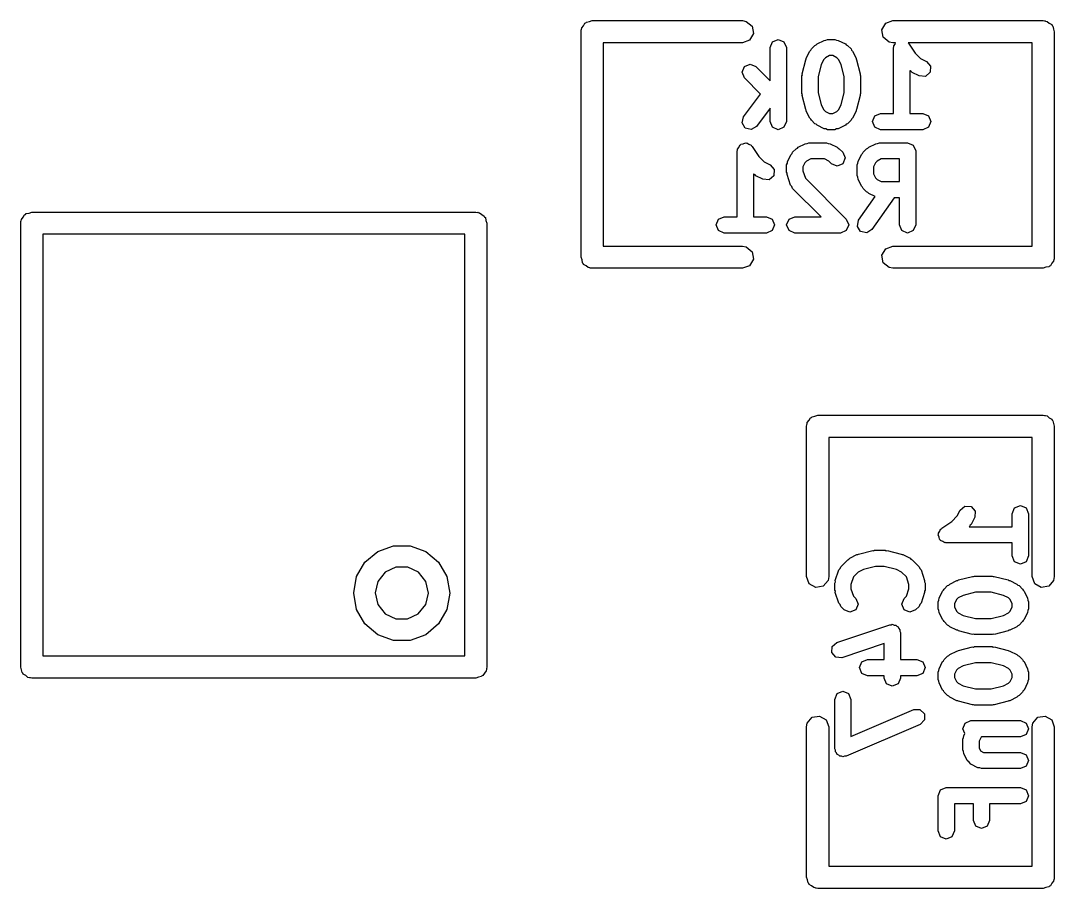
# Model space of a CAD drawing. Extents: x 0.04 to 3.57, y 0.34 to 1.61.
# Drawn here: x 2.788 to 3.0629, y 0.822 to 1.053 of the extents above; entities that cross this region are included whole.
import ezdxf

# ---------------------------------------------------------------- set-up
doc = ezdxf.new("R2010")
doc.units = 0
doc.header["$MEASUREMENT"] = 0
doc.layers.add('BLACK', color=7, linetype='CONTINUOUS')

msp = doc.modelspace()

# ---------------------------------------------------------------- linework, layer by layer
at = {"layer": 'BLACK', "linetype": 'CONTINUOUS'}
for p, q in [((2.93705, 1.05), (2.93711, 1.05038)), ((2.93709, 1.05051), (2.93716, 1.05063)), ((2.93711, 1.05038), (2.93709, 1.05051)), ((2.93716, 1.05063), (2.93723, 1.05101)), ((2.93723, 1.05101), (2.93772, 1.0516)), ((2.93772, 1.0516), (2.9381, 1.05226)), ((2.9381, 1.05226), (2.93835, 1.05235)), ((2.93835, 1.05235), (2.93852, 1.05256)), ((2.93852, 1.05256), (2.93928, 1.05269)), ((2.93928, 1.05269), (2.94, 1.05295)), ((2.94, 1.05295), (2.98, 1.05295)), ((2.98, 1.05295), (2.98101, 1.05277)), ((2.98101, 1.05277), (2.98256, 1.05148)), ((2.98256, 1.05148), (2.98291, 1.04949)), ((3.01709, 1.05051), (3.0181, 1.05226)), ((3.01744, 1.04852), (3.01709, 1.05051)), ((3.0181, 1.05226), (3.02, 1.05295)), ((3.02, 1.05295), (3.06, 1.05295)), ((3.06, 1.05295), (3.06038, 1.05289)), ((3.06038, 1.05289), (3.06051, 1.05291)), ((3.06051, 1.05291), (3.06063, 1.05284)), ((3.06063, 1.05284), (3.06101, 1.05277)), ((3.06101, 1.05277), (3.0616, 1.05228)), ((3.0616, 1.05228), (3.06226, 1.0519)), ((3.06226, 1.0519), (3.06235, 1.05165)), ((3.06235, 1.05165), (3.06256, 1.05148)), ((3.06256, 1.05148), (3.06269, 1.05072)), ((3.06269, 1.05072), (3.06295, 1.05)), ((2.93705, 0.99), (2.93705, 1.05)), ((2.9819, 1.04774), (2.98, 1.04705)), ((2.98291, 1.04949), (2.9819, 1.04774)), ((2.988, 1.04731), (2.98952, 1.04794)), ((2.98952, 1.04794), (2.99104, 1.04731)), ((2.99982, 1.04677), (3.00169, 1.04771)), ((3.00169, 1.04771), (3.00219, 1.04775)), ((3.00219, 1.04775), (3.00265, 1.04794)), ((3.00265, 1.04794), (3.00453, 1.04794)), ((3.00453, 1.04794), (3.00499, 1.04775)), ((3.00499, 1.04775), (3.00549, 1.04771)), ((3.00549, 1.04771), (3.00737, 1.04677)), ((3.01899, 1.04723), (3.01744, 1.04852)), ((3.06295, 1.05), (3.06295, 0.99)), ((2.98, 1.04705), (2.94295, 1.04705)), ((2.94295, 1.04705), (2.94295, 0.992953)), ((2.98737, 1.04579), (2.988, 1.04731)), ((2.98737, 1.03691), (2.98737, 1.04579)), ((2.99104, 1.04731), (2.99167, 1.04579)), ((2.99167, 1.04579), (2.99167, 1.02609)), ((2.99698, 1.043), (2.99792, 1.04487)), ((2.99792, 1.04487), (2.99818, 1.04511)), ((2.99818, 1.04511), (2.99832, 1.04543)), ((2.99832, 1.04543), (2.99926, 1.04637)), ((2.99926, 1.04637), (2.99959, 1.04651)), ((2.99959, 1.04651), (2.99982, 1.04677)), ((3.00737, 1.04677), (3.0076, 1.04651)), ((3.0076, 1.04651), (3.00793, 1.04637)), ((3.00793, 1.04637), (3.00887, 1.04543)), ((3.00887, 1.04543), (3.009, 1.04511)), ((3.009, 1.04511), (3.00927, 1.04487)), ((3.00927, 1.04487), (3.01021, 1.043)), ((3.02, 1.04705), (3.01899, 1.04723)), ((3.02073, 1.04705), (3.02, 1.04705)), ((3.0202, 1.04579), (3.02029, 1.04599)), ((3.0202, 1.02824), (3.0202, 1.04579)), ((3.02025, 1.04621), (3.02059, 1.04673)), ((3.02029, 1.04599), (3.02025, 1.04621)), ((3.02059, 1.04673), (3.02073, 1.04705)), ((3.05705, 1.04705), (3.02404, 1.04705)), ((3.02404, 1.04705), (3.02414, 1.04698)), ((3.02414, 1.04698), (3.0259, 1.04434)), ((3.05705, 0.992953), (3.05705, 1.04705)), ((2.99588, 1.0388), (2.99682, 1.04256)), ((2.99682, 1.04256), (2.99696, 1.04275)), ((2.99696, 1.04275), (2.99698, 1.043)), ((3.00161, 1.04264), (3.00093, 1.04129)), ((3.00205, 1.04308), (3.00161, 1.04264)), ((3.00316, 1.04364), (3.00205, 1.04308)), ((3.00402, 1.04364), (3.00316, 1.04364)), ((3.00513, 1.04308), (3.00402, 1.04364)), ((3.00558, 1.04264), (3.00513, 1.04308)), ((3.00625, 1.04129), (3.00558, 1.04264)), ((3.01021, 1.043), (3.01022, 1.04275)), ((3.01022, 1.04275), (3.01037, 1.04256)), ((3.01037, 1.04256), (3.01131, 1.0388)), ((3.0259, 1.04434), (3.02738, 1.04286)), ((3.02738, 1.04286), (3.02894, 1.04208)), ((2.97987, 1.03922), (2.9805, 1.04074)), ((2.9805, 1.04074), (2.98202, 1.04137)), ((2.98202, 1.04137), (2.98354, 1.04074)), ((2.98354, 1.04074), (2.98737, 1.03691)), ((3.00093, 1.04129), (3.00011, 1.03802)), ((3.00707, 1.03802), (3.00625, 1.04129)), ((3.02459, 1.03958), (3.0245, 1.03966)), ((3.0245, 1.03966), (3.0245, 1.02824)), ((3.02491, 1.03944), (3.02459, 1.03958)), ((3.02515, 1.03917), (3.02491, 1.03944)), ((3.02894, 1.04208), (3.03002, 1.04084)), ((3.03002, 1.04084), (3.02991, 1.0392)), ((2.9805, 1.0377), (2.97987, 1.03922)), ((2.98481, 1.03339), (2.9805, 1.0377)), ((2.99581, 1.03828), (2.99592, 1.03854)), ((2.99581, 1.03359), (2.99581, 1.03828)), ((2.99592, 1.03854), (2.99588, 1.0388)), ((3.00011, 1.03802), (3.00011, 1.03386)), ((3.00707, 1.03386), (3.00707, 1.03802)), ((3.01131, 1.0388), (3.01127, 1.03854)), ((3.01127, 1.03854), (3.01137, 1.03828)), ((3.01137, 1.03828), (3.01137, 1.03359)), ((3.02702, 1.03824), (3.02515, 1.03917)), ((3.02866, 1.03812), (3.02702, 1.03824)), ((3.02991, 1.0392), (3.02866, 1.03812)), ((3.00011, 1.03386), (3.00093, 1.03059)), ((3.00625, 1.03059), (3.00707, 1.03386)), ((2.9803, 1.02738), (2.98481, 1.03339)), ((2.99592, 1.03334), (2.99581, 1.03359)), ((2.99588, 1.03307), (2.99592, 1.03334)), ((2.99682, 1.02932), (2.99588, 1.03307)), ((3.01131, 1.03307), (3.01037, 1.02932)), ((3.01137, 1.03359), (3.01127, 1.03334)), ((3.01127, 1.03334), (3.01131, 1.03307)), ((2.98737, 1.02964), (2.98374, 1.0248)), ((2.98737, 1.02609), (2.98737, 1.02964)), ((2.99696, 1.02912), (2.99682, 1.02932)), ((2.99698, 1.02888), (2.99696, 1.02912)), ((2.99792, 1.027), (2.99698, 1.02888)), ((3.00093, 1.03059), (3.00161, 1.02924)), ((3.00161, 1.02924), (3.00205, 1.02879)), ((3.00205, 1.02879), (3.00316, 1.02824)), ((3.00402, 1.02824), (3.00513, 1.02879)), ((3.00513, 1.02879), (3.00558, 1.02924)), ((3.00558, 1.02924), (3.00625, 1.03059)), ((3.01021, 1.02888), (3.00927, 1.027)), ((3.01022, 1.02912), (3.01021, 1.02888)), ((3.01037, 1.02932), (3.01022, 1.02912)), ((2.97989, 1.02578), (2.9803, 1.02738)), ((2.98073, 1.02437), (2.97989, 1.02578)), ((2.988, 1.02457), (2.98737, 1.02609)), ((2.99167, 1.02609), (2.99104, 1.02457)), ((2.99818, 1.02677), (2.99792, 1.027)), ((2.99832, 1.02644), (2.99818, 1.02677)), ((2.99926, 1.02551), (2.99832, 1.02644)), ((3.00316, 1.02824), (3.00402, 1.02824)), ((3.00887, 1.02644), (3.00793, 1.02551)), ((3.009, 1.02677), (3.00887, 1.02644)), ((3.00927, 1.027), (3.009, 1.02677)), ((3.01458, 1.02609), (3.01521, 1.02761)), ((3.01521, 1.02457), (3.01458, 1.02609)), ((3.01521, 1.02761), (3.01673, 1.02824)), ((3.01673, 1.02824), (3.0202, 1.02824)), ((3.0245, 1.02824), (3.02798, 1.02824)), ((3.02798, 1.02824), (3.0295, 1.02761)), ((3.0295, 1.02761), (3.03013, 1.02609)), ((3.03013, 1.02609), (3.0295, 1.02457)), ((2.98232, 1.02396), (2.98073, 1.02437)), ((2.98374, 1.0248), (2.98232, 1.02396)), ((2.98952, 1.02394), (2.988, 1.02457)), ((2.99104, 1.02457), (2.98952, 1.02394)), ((2.99959, 1.02537), (2.99926, 1.02551)), ((2.99982, 1.0251), (2.99959, 1.02537)), ((3.00169, 1.02417), (2.99982, 1.0251)), ((3.00219, 1.02413), (3.00169, 1.02417)), ((3.00265, 1.02394), (3.00219, 1.02413)), ((3.00453, 1.02394), (3.00265, 1.02394)), ((3.00499, 1.02413), (3.00453, 1.02394)), ((3.00549, 1.02417), (3.00499, 1.02413)), ((3.00737, 1.0251), (3.00549, 1.02417)), ((3.0076, 1.02537), (3.00737, 1.0251)), ((3.00793, 1.02551), (3.0076, 1.02537)), ((3.01673, 1.02394), (3.01521, 1.02457)), ((3.02798, 1.02394), (3.01673, 1.02394)), ((3.0295, 1.02457), (3.02798, 1.02394)), ((2.97958, 1.02008), (2.98019, 1.0202)), ((2.98019, 1.0202), (2.98077, 1.02044)), ((2.98077, 1.02044), (2.98097, 1.02035)), ((2.98097, 1.02035), (2.98119, 1.0204)), ((2.98119, 1.0204), (2.98171, 1.02005)), ((2.99482, 1.01927), (2.99669, 1.02021)), ((2.99669, 1.02021), (2.99719, 1.02025)), ((2.99719, 1.02025), (2.99765, 1.02044)), ((2.99765, 1.02044), (3.00235, 1.02044)), ((3.00235, 1.02044), (3.00281, 1.02025)), ((3.00281, 1.02025), (3.00331, 1.02021)), ((3.00331, 1.02021), (3.00518, 1.01927)), ((3.01358, 1.01927), (3.01546, 1.02021)), ((3.01546, 1.02021), (3.01595, 1.02025)), ((3.01595, 1.02025), (3.01642, 1.02044)), ((3.01642, 1.02044), (3.02392, 1.02044)), ((3.02392, 1.02044), (3.02544, 1.01981)), ((2.97862, 1.01829), (2.9787, 1.01849)), ((2.97862, 1.00074), (2.97862, 1.01829)), ((2.97866, 1.01871), (2.97901, 1.01923)), ((2.9787, 1.01849), (2.97866, 1.01871)), ((2.97901, 1.01923), (2.97925, 1.01981)), ((2.97925, 1.01981), (2.97945, 1.01989)), ((2.97945, 1.01989), (2.97958, 1.02008)), ((2.98171, 1.02005), (2.98229, 1.01981)), ((2.98229, 1.01981), (2.98237, 1.0196)), ((2.98237, 1.0196), (2.98256, 1.01948)), ((2.98256, 1.01948), (2.98432, 1.01684)), ((2.99198, 1.0155), (2.99292, 1.01737)), ((2.99292, 1.01737), (2.99318, 1.01761)), ((2.99318, 1.01761), (2.99332, 1.01793)), ((2.99332, 1.01793), (2.99426, 1.01887)), ((2.99426, 1.01887), (2.99459, 1.01901)), ((2.99459, 1.01901), (2.99482, 1.01927)), ((3.00518, 1.01927), (3.00541, 1.01901)), ((3.00541, 1.01901), (3.00574, 1.01887)), ((3.00574, 1.01887), (3.00668, 1.01793)), ((3.00668, 1.01793), (3.00731, 1.01641)), ((3.01074, 1.0155), (3.01168, 1.01737)), ((3.01168, 1.01737), (3.01195, 1.01761)), ((3.01195, 1.01761), (3.01208, 1.01793)), ((3.01208, 1.01793), (3.01302, 1.01887)), ((3.01302, 1.01887), (3.01335, 1.01901)), ((3.01335, 1.01901), (3.01358, 1.01927)), ((3.02544, 1.01981), (3.02607, 1.01829)), ((3.02607, 1.01829), (3.02607, 0.998588)), ((2.98432, 1.01684), (2.98579, 1.01536)), ((2.98579, 1.01536), (2.98736, 1.01458)), ((2.99175, 1.01454), (2.99194, 1.015)), ((2.99194, 1.015), (2.99198, 1.0155)), ((2.99661, 1.01514), (2.99605, 1.01403)), ((2.99705, 1.01558), (2.99661, 1.01514)), ((2.99816, 1.01614), (2.99705, 1.01558)), ((3.00184, 1.01614), (2.99816, 1.01614)), ((3.00295, 1.01558), (3.00184, 1.01614)), ((3.00364, 1.01489), (3.00295, 1.01558)), ((3.00516, 1.01426), (3.00364, 1.01489)), ((3.00668, 1.01489), (3.00516, 1.01426)), ((3.00731, 1.01641), (3.00668, 1.01489)), ((3.01051, 1.01454), (3.01071, 1.015)), ((3.01071, 1.015), (3.01074, 1.0155)), ((3.01537, 1.01514), (3.01481, 1.01403)), ((3.01581, 1.01558), (3.01537, 1.01514)), ((3.01692, 1.01614), (3.01581, 1.01558)), ((3.02177, 1.01614), (3.01692, 1.01614)), ((3.02177, 1.01012), (3.02177, 1.01614)), ((2.983, 1.01208), (2.98292, 1.01216)), ((2.98292, 1.01216), (2.98292, 1.00074)), ((2.98333, 1.01194), (2.983, 1.01208)), ((2.98356, 1.01167), (2.98333, 1.01194)), ((2.98736, 1.01458), (2.98844, 1.01334)), ((2.98844, 1.01334), (2.98832, 1.0117)), ((2.99175, 1.01266), (2.99175, 1.01454)), ((2.99189, 1.01233), (2.99175, 1.01266)), ((2.99186, 1.01198), (2.99189, 1.01233)), ((2.9928, 1.00917), (2.99186, 1.01198)), ((2.99605, 1.01403), (2.99605, 1.01301)), ((2.99605, 1.01301), (2.99672, 1.01101)), ((3.01051, 1.01172), (3.01051, 1.01454)), ((3.01481, 1.01403), (3.01481, 1.01223)), ((3.01481, 1.01223), (3.01537, 1.01112)), ((2.98544, 1.01074), (2.98356, 1.01167)), ((2.98708, 1.01062), (2.98544, 1.01074)), ((2.98832, 1.0117), (2.98708, 1.01062)), ((2.99313, 1.00879), (2.9928, 1.00917)), ((2.99672, 1.01101), (3.00762, 1.00011)), ((3.01071, 1.01126), (3.01051, 1.01172)), ((3.01074, 1.01076), (3.01071, 1.01126)), ((3.01168, 1.00888), (3.01074, 1.01076)), ((3.01537, 1.01112), (3.01581, 1.01067)), ((3.01581, 1.01067), (3.01692, 1.01012)), ((3.01692, 1.01012), (3.02177, 1.01012)), ((2.99332, 1.00832), (2.99313, 1.00879)), ((3.00091, 1.00074), (2.99332, 1.00832)), ((3.01195, 1.00865), (3.01168, 1.00888)), ((3.01208, 1.00832), (3.01195, 1.00865)), ((3.01302, 1.00739), (3.01208, 1.00832)), ((3.01335, 1.00725), (3.01302, 1.00739)), ((3.01358, 1.00698), (3.01335, 1.00725)), ((3.01531, 1.00612), (3.01358, 1.00698)), ((3.0109, 0.999821), (3.01531, 1.00612)), ((3.02035, 1.00582), (3.01443, 0.997355)), ((3.02177, 1.00582), (3.02035, 1.00582)), ((3.02177, 0.998588), (3.02177, 1.00582)), ((2.78866, 1.00065), (2.78905, 1.00132)), ((2.78905, 1.00132), (2.7893, 1.00141)), ((2.7893, 1.00141), (2.78947, 1.00161)), ((2.78947, 1.00161), (2.79022, 1.00175)), ((2.79022, 1.00175), (2.79094, 1.00201)), ((2.79094, 1.00201), (2.90906, 1.00201)), ((2.90906, 1.00201), (2.90944, 1.00194)), ((2.90944, 1.00194), (2.90957, 1.00196)), ((2.90957, 1.00196), (2.90968, 1.0019)), ((2.90968, 1.0019), (2.91007, 1.00183)), ((2.91007, 1.00183), (2.91065, 1.00134)), ((2.91065, 1.00134), (2.91132, 1.00095)), ((2.91132, 1.00095), (2.91141, 1.0007)), ((2.78799, 0.999055), (2.78806, 0.999439)), ((2.78799, 0.880945), (2.78799, 0.999055)), ((2.78804, 0.999568), (2.7881, 0.999681)), ((2.78806, 0.999439), (2.78804, 0.999568)), ((2.7881, 0.999681), (2.78817, 1.00007)), ((2.78817, 1.00007), (2.78866, 1.00065)), ((2.91141, 1.0007), (2.91161, 1.00053)), ((2.91161, 1.00053), (2.91175, 0.999776)), ((2.91175, 0.999776), (2.91201, 0.999055)), ((2.91201, 0.999055), (2.91201, 0.880945)), ((2.97299, 0.998588), (2.97362, 1.00011)), ((2.97362, 0.997068), (2.97299, 0.998588)), ((2.97362, 1.00011), (2.97514, 1.00074)), ((2.97514, 1.00074), (2.97862, 1.00074)), ((2.98292, 1.00074), (2.9864, 1.00074)), ((2.9864, 1.00074), (2.98792, 1.00011)), ((2.98792, 1.00011), (2.98855, 0.998588)), ((2.98855, 0.998588), (2.98792, 0.997068)), ((2.99175, 0.998588), (2.99238, 1.00011)), ((2.99238, 0.997068), (2.99175, 0.998588)), ((2.99238, 1.00011), (2.9939, 1.00074)), ((2.9939, 1.00074), (3.00091, 1.00074)), ((3.00762, 1.00011), (3.00825, 0.998588)), ((3.00825, 0.998588), (3.00762, 0.997068)), ((3.01055, 0.998214), (3.0109, 0.999821)), ((3.01143, 0.996827), (3.01055, 0.998214)), ((3.0224, 0.997068), (3.02177, 0.998588)), ((3.02607, 0.998588), (3.02544, 0.997068)), ((2.7939, 0.996102), (2.7939, 0.883898)), ((2.9061, 0.996102), (2.7939, 0.996102)), ((2.9061, 0.883898), (2.9061, 0.996102)), ((2.97514, 0.996438), (2.97362, 0.997068)), ((2.9864, 0.996438), (2.97514, 0.996438)), ((2.98792, 0.997068), (2.9864, 0.996438)), ((2.9939, 0.996438), (2.99238, 0.997068)), ((3.0061, 0.996438), (2.9939, 0.996438)), ((3.00762, 0.997068), (3.0061, 0.996438)), ((3.01304, 0.996471), (3.01143, 0.996827)), ((3.01443, 0.997355), (3.01304, 0.996471)), ((3.02392, 0.996438), (3.0224, 0.997068)), ((3.02544, 0.997068), (3.02392, 0.996438)), ((2.94295, 0.992953), (2.98, 0.992953)), ((2.98, 0.992953), (2.98101, 0.992775)), ((2.98101, 0.992775), (2.98256, 0.991476)), ((3.0181, 0.992262), (3.02, 0.992953)), ((3.02, 0.992953), (3.05705, 0.992953)), ((2.93731, 0.989279), (2.93705, 0.99)), ((2.98256, 0.991476), (2.98291, 0.989487)), ((3.01709, 0.990513), (3.0181, 0.992262)), ((3.01744, 0.988524), (3.01709, 0.990513)), ((3.06295, 0.99), (3.06289, 0.989616)), ((2.93744, 0.988524), (2.93731, 0.989279)), ((2.93765, 0.988352), (2.93744, 0.988524)), ((2.93774, 0.988102), (2.93765, 0.988352)), ((2.9384, 0.987718), (2.93774, 0.988102)), ((2.93899, 0.987225), (2.9384, 0.987718)), ((2.93937, 0.987158), (2.93899, 0.987225)), ((2.93949, 0.987092), (2.93937, 0.987158)), ((2.93962, 0.987115), (2.93949, 0.987092)), ((2.94, 0.987047), (2.93962, 0.987115)), ((2.9819, 0.987738), (2.98, 0.987047)), ((2.98291, 0.989487), (2.9819, 0.987738)), ((3.01899, 0.987225), (3.01744, 0.988524)), ((3.02, 0.987047), (3.01899, 0.987225)), ((3.06072, 0.98731), (3.06, 0.987047)), ((3.06148, 0.987443), (3.06072, 0.98731)), ((3.06165, 0.987647), (3.06148, 0.987443)), ((3.0619, 0.987738), (3.06165, 0.987647)), ((3.06228, 0.988402), (3.0619, 0.987738)), ((3.06277, 0.98899), (3.06228, 0.988402)), ((3.06284, 0.989374), (3.06277, 0.98899)), ((3.06291, 0.989487), (3.06284, 0.989374)), ((3.06289, 0.989616), (3.06291, 0.989487)), ((2.98, 0.987047), (2.94, 0.987047)), ((3.06, 0.987047), (3.02, 0.987047)), ((2.99716, 0.945626), (2.99723, 0.94601)), ((2.99723, 0.94601), (2.99772, 0.946598)), ((2.99772, 0.946598), (2.9981, 0.947262)), ((2.9981, 0.947262), (2.99835, 0.947353)), ((2.99835, 0.947353), (2.99852, 0.947557)), ((2.99852, 0.947557), (2.99928, 0.94769)), ((2.99928, 0.94769), (3, 0.947953)), ((3, 0.947953), (3.06, 0.947953)), ((3.06, 0.947953), (3.06038, 0.947885)), ((3.06038, 0.947885), (3.06051, 0.947908)), ((3.06051, 0.947908), (3.06063, 0.947842)), ((3.06063, 0.947842), (3.06101, 0.947775)), ((3.06101, 0.947775), (3.0616, 0.947282)), ((3.0616, 0.947282), (3.06226, 0.946898)), ((3.06226, 0.946898), (3.06235, 0.946648)), ((3.06235, 0.946648), (3.06256, 0.946476)), ((3.06256, 0.946476), (3.06269, 0.945721)), ((2.99705, 0.945), (2.99711, 0.945384)), ((2.99705, 0.905), (2.99705, 0.945)), ((2.99709, 0.945513), (2.99716, 0.945626)), ((2.99711, 0.945384), (2.99709, 0.945513)), ((3.06269, 0.945721), (3.06295, 0.945)), ((3.06295, 0.945), (3.06295, 0.905)), ((3.05705, 0.942047), (3.00295, 0.942047)), ((3.00295, 0.942047), (3.00295, 0.905)), ((3.05705, 0.905), (3.05705, 0.942047)), ((3.05239, 0.923266), (3.05391, 0.923895)), ((3.05391, 0.923895), (3.05543, 0.923266)), ((3.03566, 0.919664), (3.03714, 0.921143)), ((3.03714, 0.921143), (3.03792, 0.922707)), ((3.03792, 0.922707), (3.03916, 0.923785)), ((3.03916, 0.923785), (3.0408, 0.923668)), ((3.0408, 0.923668), (3.04188, 0.922425)), ((3.04188, 0.922425), (3.04176, 0.920784)), ((3.05176, 0.921745), (3.05239, 0.923266)), ((3.05176, 0.918267), (3.05176, 0.921745)), ((3.05543, 0.923266), (3.05606, 0.921745)), ((3.05606, 0.921745), (3.05606, 0.910488)), ((3.03302, 0.917906), (3.03566, 0.919664)), ((3.04056, 0.918676), (3.04042, 0.918349)), ((3.04083, 0.918908), (3.04056, 0.918676)), ((3.04176, 0.920784), (3.04083, 0.918908)), ((3.03206, 0.916117), (3.03215, 0.916321)), ((3.0323, 0.915538), (3.03206, 0.916117)), ((3.0321, 0.916538), (3.03245, 0.917058)), ((3.03215, 0.916321), (3.0321, 0.916538)), ((3.03245, 0.917058), (3.03269, 0.917637)), ((3.03269, 0.917637), (3.0329, 0.917722)), ((3.0329, 0.917722), (3.03302, 0.917906)), ((3.04042, 0.918349), (3.04034, 0.918267)), ((3.04034, 0.918267), (3.05176, 0.918267)), ((2.88297, 0.911711), (2.88715, 0.913231)), ((2.88715, 0.913231), (2.89159, 0.913231)), ((2.89159, 0.913231), (2.89577, 0.911711)), ((3.03242, 0.914924), (3.0323, 0.915538)), ((3.03261, 0.914801), (3.03242, 0.914924)), ((3.03269, 0.914596), (3.03261, 0.914801)), ((3.03327, 0.914357), (3.03269, 0.914596)), ((3.03379, 0.914008), (3.03327, 0.914357)), ((3.03401, 0.914051), (3.03379, 0.914008)), ((3.03421, 0.913967), (3.03401, 0.914051)), ((3.05176, 0.913967), (3.03421, 0.913967)), ((3.05176, 0.910488), (3.05176, 0.913967)), ((2.87957, 0.908855), (2.88297, 0.911711)), ((2.89577, 0.911711), (2.89917, 0.908855)), ((3.00856, 0.909906), (3.01044, 0.910844)), ((3.01044, 0.910844), (3.01068, 0.910862)), ((3.01068, 0.910862), (3.01088, 0.911007)), ((3.01088, 0.911007), (3.01463, 0.911945)), ((3.01463, 0.911945), (3.0149, 0.911905)), ((3.0149, 0.911905), (3.01515, 0.912009)), ((3.01515, 0.912009), (3.01797, 0.912009)), ((3.01797, 0.912009), (3.01822, 0.911905)), ((3.01822, 0.911905), (3.01849, 0.911945)), ((3.01849, 0.911945), (3.02224, 0.911007)), ((3.02224, 0.911007), (3.02244, 0.910862)), ((3.02244, 0.910862), (3.02268, 0.910844)), ((3.02268, 0.910844), (3.02456, 0.909906)), ((3.05239, 0.908968), (3.05176, 0.910488)), ((3.05606, 0.910488), (3.05543, 0.908968)), ((2.87735, 0.905006), (2.87957, 0.908855)), ((2.8878, 0.907521), (2.88497, 0.906161)), ((2.89095, 0.907519), (2.8878, 0.907521)), ((2.89378, 0.906153), (2.89095, 0.907519)), ((2.89917, 0.908855), (2.90139, 0.905006)), ((3.00594, 0.907165), (3.00613, 0.907627)), ((3.00613, 0.907627), (3.00801, 0.909504)), ((3.00801, 0.909504), (3.00833, 0.909639)), ((3.00833, 0.909639), (3.00856, 0.909906)), ((3.01542, 0.907709), (3.01215, 0.906893)), ((3.0177, 0.907709), (3.01542, 0.907709)), ((3.02097, 0.906893), (3.0177, 0.907709)), ((3.02456, 0.909906), (3.02479, 0.909639)), ((3.02479, 0.909639), (3.02512, 0.909504)), ((3.02512, 0.909504), (3.02699, 0.907627)), ((3.02699, 0.907627), (3.02719, 0.907165)), ((3.05391, 0.908338), (3.05239, 0.908968)), ((3.05543, 0.908968), (3.05391, 0.908338)), ((2.87658, 0.900642), (2.87735, 0.905006)), ((2.88497, 0.906161), (2.88301, 0.903706)), ((2.89574, 0.903695), (2.89378, 0.906153)), ((2.90139, 0.905006), (2.90217, 0.90063)), ((2.99774, 0.903102), (2.99705, 0.905)), ((3.00295, 0.905), (3.00277, 0.90399)), ((3.00467, 0.903973), (3.00561, 0.906787)), ((3.00561, 0.906787), (3.00594, 0.907165)), ((3.00953, 0.904946), (3.00886, 0.902944)), ((3.0108, 0.906216), (3.00953, 0.904946)), ((3.01215, 0.906893), (3.0108, 0.906216)), ((3.02232, 0.906216), (3.02097, 0.906893)), ((3.02359, 0.904946), (3.02232, 0.906216)), ((3.02426, 0.902944), (3.02359, 0.904946)), ((3.02719, 0.907165), (3.02751, 0.906787)), ((3.02751, 0.906787), (3.02845, 0.903973)), ((3.03744, 0.904131), (3.0412, 0.905069)), ((3.0412, 0.905069), (3.04146, 0.905029)), ((3.04146, 0.905029), (3.04172, 0.905133)), ((3.04172, 0.905133), (3.04641, 0.905133)), ((3.04641, 0.905133), (3.04666, 0.905029)), ((3.04666, 0.905029), (3.04693, 0.905069)), ((3.04693, 0.905069), (3.05068, 0.904131)), ((3.05774, 0.903102), (3.05705, 0.905)), ((3.06295, 0.905), (3.06277, 0.90399)), ((2.88301, 0.903706), (2.8823, 0.900642)), ((2.89644, 0.90063), (2.89574, 0.903695)), ((2.99949, 0.902092), (2.99774, 0.903102)), ((3.00148, 0.902443), (2.99949, 0.902092)), ((3.00277, 0.90399), (3.00148, 0.902443)), ((3.00456, 0.903293), (3.0047, 0.90362)), ((3.00456, 0.901417), (3.00456, 0.903293)), ((3.0047, 0.90362), (3.00467, 0.903973)), ((3.00886, 0.902944), (3.00886, 0.901766)), ((3.02426, 0.901766), (3.02426, 0.902944)), ((3.02845, 0.903973), (3.02843, 0.90362)), ((3.02843, 0.90362), (3.02856, 0.903293)), ((3.02856, 0.903293), (3.02856, 0.901417)), ((3.03363, 0.901689), (3.03457, 0.902627)), ((3.03457, 0.902627), (3.03489, 0.902763)), ((3.03489, 0.902763), (3.03513, 0.90303)), ((3.03513, 0.90303), (3.037, 0.903968)), ((3.037, 0.903968), (3.03725, 0.903986)), ((3.03725, 0.903986), (3.03744, 0.904131)), ((3.05068, 0.904131), (3.05088, 0.903986)), ((3.05088, 0.903986), (3.05112, 0.903968)), ((3.05112, 0.903968), (3.053, 0.90303)), ((3.053, 0.90303), (3.05323, 0.902763)), ((3.05323, 0.902763), (3.05356, 0.902627)), ((3.05356, 0.902627), (3.05449, 0.901689)), ((3.05949, 0.902092), (3.05774, 0.903102)), ((3.06148, 0.902443), (3.05949, 0.902092)), ((3.06277, 0.90399), (3.06148, 0.902443)), ((2.87657, 0.90063), (2.87658, 0.900642)), ((2.87735, 0.896254), (2.87657, 0.90063)), ((2.8823, 0.900642), (2.883, 0.897576)), ((2.89573, 0.897543), (2.89644, 0.900605)), ((2.89644, 0.900605), (2.89644, 0.90063)), ((2.90217, 0.90063), (2.90139, 0.896254)), ((3.0047, 0.90109), (3.00456, 0.901417)), ((3.00467, 0.900737), (3.0047, 0.90109)), ((3.00561, 0.897922), (3.00467, 0.900737)), ((3.00886, 0.901766), (3.00953, 0.899764)), ((3.00953, 0.899764), (3.01011, 0.899184)), ((3.01011, 0.899184), (3.01074, 0.897664)), ((3.02239, 0.897664), (3.02302, 0.899184)), ((3.02302, 0.899184), (3.02359, 0.899764)), ((3.02359, 0.899764), (3.02426, 0.901766)), ((3.02845, 0.900737), (3.02751, 0.897922)), ((3.02856, 0.901417), (3.02843, 0.90109)), ((3.02843, 0.90109), (3.02845, 0.900737)), ((3.03225, 0.898755), (3.03229, 0.899254)), ((3.03229, 0.899254), (3.03323, 0.901131)), ((3.03323, 0.901131), (3.03349, 0.901362)), ((3.03349, 0.901362), (3.03363, 0.901689)), ((3.03736, 0.89934), (3.03692, 0.898895)), ((3.03871, 0.900017), (3.03736, 0.89934)), ((3.04198, 0.900833), (3.03871, 0.900017)), ((3.04614, 0.900833), (3.04198, 0.900833)), ((3.04941, 0.900017), (3.04614, 0.900833)), ((3.05076, 0.89934), (3.04941, 0.900017)), ((3.05121, 0.898895), (3.05076, 0.89934)), ((3.05449, 0.901689), (3.05463, 0.901362)), ((3.05463, 0.901362), (3.0549, 0.901131)), ((3.0549, 0.901131), (3.05583, 0.899254)), ((3.05583, 0.899254), (3.05587, 0.898755)), ((2.883, 0.897576), (2.88495, 0.895115)), ((2.89376, 0.895092), (2.89573, 0.897543)), ((3.00594, 0.897544), (3.00561, 0.897922)), ((3.00613, 0.897082), (3.00594, 0.897544)), ((3.00707, 0.896144), (3.00613, 0.897082)), ((3.01074, 0.897664), (3.01011, 0.896144)), ((3.02302, 0.896144), (3.02239, 0.897664)), ((3.02699, 0.897082), (3.02606, 0.896144)), ((3.02719, 0.897544), (3.02699, 0.897082)), ((3.02751, 0.897922), (3.02719, 0.897544)), ((3.03206, 0.898293), (3.03225, 0.898755)), ((3.03206, 0.896417), (3.03206, 0.898293)), ((3.03225, 0.895954), (3.03206, 0.896417)), ((3.03692, 0.898895), (3.03636, 0.897785)), ((3.03636, 0.897785), (3.03636, 0.896924)), ((3.03636, 0.896924), (3.03692, 0.895814)), ((3.05176, 0.897785), (3.05121, 0.898895)), ((3.05121, 0.895814), (3.05176, 0.896924)), ((3.05176, 0.896924), (3.05176, 0.897785)), ((3.05587, 0.898755), (3.05606, 0.898293)), ((3.05606, 0.896417), (3.05587, 0.895954)), ((3.05606, 0.898293), (3.05606, 0.896417)), ((2.87957, 0.892405), (2.87735, 0.896254)), ((2.88495, 0.895115), (2.88778, 0.893744)), ((2.88778, 0.893744), (2.89092, 0.893736)), ((2.89092, 0.893736), (2.89376, 0.895092)), ((2.90139, 0.896254), (2.89917, 0.892405)), ((3.00859, 0.895514), (3.00707, 0.896144)), ((3.01011, 0.896144), (3.00859, 0.895514)), ((3.02454, 0.895514), (3.02302, 0.896144)), ((3.02606, 0.896144), (3.02454, 0.895514)), ((3.03229, 0.895455), (3.03225, 0.895954)), ((3.03323, 0.893579), (3.03229, 0.895455)), ((3.03692, 0.895814), (3.03736, 0.895369)), ((3.03736, 0.895369), (3.03871, 0.894693)), ((3.03871, 0.894693), (3.04198, 0.893876)), ((3.04198, 0.893876), (3.04614, 0.893876)), ((3.04614, 0.893876), (3.04941, 0.894693)), ((3.04941, 0.894693), (3.05076, 0.895369)), ((3.05076, 0.895369), (3.05121, 0.895814)), ((3.05583, 0.895455), (3.0549, 0.893579)), ((3.05587, 0.895954), (3.05583, 0.895455)), ((2.88297, 0.889549), (2.87957, 0.892405)), ((2.89917, 0.892405), (2.89577, 0.889549)), ((3.00509, 0.887509), (3.01917, 0.892199)), ((3.01917, 0.892199), (3.01952, 0.892174)), ((3.01952, 0.892174), (3.01985, 0.892309)), ((3.01985, 0.892309), (3.02031, 0.892118)), ((3.02031, 0.892118), (3.02081, 0.892082)), ((3.02081, 0.892082), (3.02104, 0.891815)), ((3.02104, 0.891815), (3.02137, 0.89168)), ((3.02137, 0.89168), (3.02156, 0.891217)), ((3.02156, 0.891217), (3.02188, 0.890839)), ((3.03349, 0.893347), (3.03323, 0.893579)), ((3.03363, 0.89302), (3.03349, 0.893347)), ((3.03457, 0.892082), (3.03363, 0.89302)), ((3.03489, 0.891947), (3.03457, 0.892082)), ((3.03513, 0.891679), (3.03489, 0.891947)), ((3.037, 0.890741), (3.03513, 0.891679)), ((3.053, 0.891679), (3.05112, 0.890741)), ((3.05323, 0.891947), (3.053, 0.891679)), ((3.05356, 0.892082), (3.05323, 0.891947)), ((3.05449, 0.89302), (3.05356, 0.892082)), ((3.05463, 0.893347), (3.05449, 0.89302)), ((3.0549, 0.893579), (3.05463, 0.893347)), ((2.88715, 0.888029), (2.88297, 0.889549)), ((2.89577, 0.889549), (2.89159, 0.888029)), ((3.02188, 0.890839), (3.02186, 0.890486)), ((3.02186, 0.890486), (3.022, 0.890159)), ((3.022, 0.890159), (3.022, 0.882929)), ((3.03725, 0.890724), (3.037, 0.890741)), ((3.03744, 0.890578), (3.03725, 0.890724)), ((3.0412, 0.88964), (3.03744, 0.890578)), ((3.04146, 0.88968), (3.0412, 0.88964)), ((3.04172, 0.889576), (3.04146, 0.88968)), ((3.04641, 0.889576), (3.04172, 0.889576)), ((3.04666, 0.88968), (3.04641, 0.889576)), ((3.04693, 0.88964), (3.04666, 0.88968)), ((3.05068, 0.890578), (3.04693, 0.88964)), ((3.05088, 0.890724), (3.05068, 0.890578)), ((3.05112, 0.890741), (3.05088, 0.890724)), ((2.89159, 0.888029), (2.88715, 0.888029)), ((3.00373, 0.884789), (3.00385, 0.886431)), ((3.00385, 0.886431), (3.00509, 0.887509)), ((3.0177, 0.887176), (3.00645, 0.883429)), ((3.0177, 0.882929), (3.0177, 0.887176)), ((3.03744, 0.885369), (3.0412, 0.886307)), ((3.0412, 0.886307), (3.04146, 0.886267)), ((3.04146, 0.886267), (3.04172, 0.886371)), ((3.04172, 0.886371), (3.04641, 0.886371)), ((3.04641, 0.886371), (3.04666, 0.886267)), ((3.04666, 0.886267), (3.04693, 0.886307)), ((3.04693, 0.886307), (3.05068, 0.885369)), ((2.7939, 0.883898), (2.9061, 0.883898)), ((3.00481, 0.883546), (3.00373, 0.884789)), ((3.00645, 0.883429), (3.00481, 0.883546)), ((3.01176, 0.882299), (3.01328, 0.882929)), ((3.01328, 0.882929), (3.0177, 0.882929)), ((3.022, 0.882929), (3.02641, 0.882929)), ((3.02641, 0.882929), (3.02793, 0.882299)), ((3.03349, 0.882601), (3.03363, 0.882927)), ((3.03363, 0.882927), (3.03457, 0.883865)), ((3.03457, 0.883865), (3.03489, 0.884001)), ((3.03489, 0.884001), (3.03513, 0.884268)), ((3.03513, 0.884268), (3.037, 0.885206)), ((3.037, 0.885206), (3.03725, 0.885224)), ((3.03725, 0.885224), (3.03744, 0.885369)), ((3.05068, 0.885369), (3.05088, 0.885224)), ((3.05088, 0.885224), (3.05112, 0.885206)), ((3.05112, 0.885206), (3.053, 0.884268)), ((3.053, 0.884268), (3.05323, 0.884001)), ((3.05323, 0.884001), (3.05356, 0.883865)), ((3.05356, 0.883865), (3.05449, 0.882927)), ((3.05449, 0.882927), (3.05463, 0.8826)), ((2.78825, 0.880224), (2.78799, 0.880945)), ((2.78839, 0.879469), (2.78825, 0.880224)), ((2.91183, 0.879935), (2.91134, 0.879347)), ((2.9119, 0.880319), (2.91183, 0.879935)), ((2.91196, 0.880432), (2.9119, 0.880319)), ((2.91201, 0.880945), (2.91194, 0.880561)), ((2.91194, 0.880561), (2.91196, 0.880432)), ((3.01113, 0.880779), (3.01176, 0.882299)), ((3.01176, 0.879258), (3.01113, 0.880779)), ((3.02793, 0.882299), (3.02856, 0.880779)), ((3.02856, 0.880779), (3.02793, 0.879258)), ((3.03206, 0.879531), (3.03225, 0.879993)), ((3.03225, 0.879993), (3.03229, 0.880492)), ((3.03229, 0.880492), (3.03323, 0.882369)), ((3.03323, 0.882369), (3.03349, 0.882601)), ((3.03692, 0.880134), (3.03636, 0.879023)), ((3.03736, 0.880578), (3.03692, 0.880134)), ((3.03871, 0.881255), (3.03736, 0.880578)), ((3.04198, 0.882071), (3.03871, 0.881255)), ((3.04614, 0.882071), (3.04198, 0.882071)), ((3.04941, 0.881255), (3.04614, 0.882071)), ((3.05076, 0.880578), (3.04941, 0.881255)), ((3.05121, 0.880134), (3.05076, 0.880578)), ((3.05176, 0.879023), (3.05121, 0.880134)), ((3.05463, 0.8826), (3.0549, 0.882369)), ((3.0549, 0.882369), (3.05583, 0.880492)), ((3.05583, 0.880492), (3.05587, 0.879993)), ((3.05587, 0.879993), (3.05606, 0.879531)), ((2.78859, 0.879297), (2.78839, 0.879469)), ((2.78868, 0.879047), (2.78859, 0.879297)), ((2.78935, 0.878663), (2.78868, 0.879047)), ((2.78993, 0.87817), (2.78935, 0.878663)), ((2.79032, 0.878103), (2.78993, 0.87817)), ((2.79043, 0.878037), (2.79032, 0.878103)), ((2.79056, 0.87806), (2.79043, 0.878037)), ((2.79094, 0.877992), (2.79056, 0.87806)), ((2.90906, 0.877992), (2.79094, 0.877992)), ((2.90978, 0.878254), (2.90906, 0.877992)), ((2.91053, 0.878388), (2.90978, 0.878254)), ((2.9107, 0.878592), (2.91053, 0.878388)), ((2.91095, 0.878683), (2.9107, 0.878592)), ((2.91134, 0.879347), (2.91095, 0.878683)), ((3.01328, 0.878629), (3.01176, 0.879258)), ((3.0177, 0.878629), (3.01328, 0.878629)), ((3.0177, 0.877964), (3.0177, 0.878629)), ((3.01832, 0.876444), (3.0177, 0.877964)), ((3.022, 0.877964), (3.02137, 0.876444)), ((3.02641, 0.878629), (3.022, 0.878629)), ((3.022, 0.878629), (3.022, 0.877964)), ((3.02793, 0.879258), (3.02641, 0.878629)), ((3.03206, 0.877655), (3.03206, 0.879531)), ((3.03225, 0.877192), (3.03206, 0.877655)), ((3.03229, 0.876693), (3.03225, 0.877192)), ((3.03636, 0.879023), (3.03636, 0.878162)), ((3.03636, 0.878162), (3.03692, 0.877052)), ((3.05121, 0.877052), (3.05176, 0.878162)), ((3.05176, 0.878162), (3.05176, 0.879023)), ((3.05587, 0.877192), (3.05583, 0.876693)), ((3.05606, 0.877655), (3.05587, 0.877192)), ((3.05606, 0.879531), (3.05606, 0.877655)), ((3.00519, 0.873856), (3.00671, 0.874486)), ((3.00671, 0.874486), (3.00823, 0.873856)), ((3.01985, 0.875814), (3.01832, 0.876444)), ((3.02137, 0.876444), (3.01985, 0.875814)), ((3.03323, 0.874817), (3.03229, 0.876693)), ((3.03349, 0.874585), (3.03323, 0.874817)), ((3.03363, 0.874258), (3.03349, 0.874585)), ((3.03692, 0.877052), (3.03736, 0.876607)), ((3.03736, 0.876607), (3.03871, 0.875931)), ((3.03871, 0.875931), (3.04198, 0.875114)), ((3.04198, 0.875114), (3.04614, 0.875114)), ((3.04614, 0.875114), (3.04941, 0.875931)), ((3.04941, 0.875931), (3.05076, 0.876607)), ((3.05076, 0.876607), (3.05121, 0.877052)), ((3.05463, 0.874585), (3.05449, 0.874258)), ((3.0549, 0.874817), (3.05463, 0.874585)), ((3.05583, 0.876693), (3.0549, 0.874817)), ((3.00456, 0.872336), (3.00519, 0.873856)), ((3.00456, 0.859202), (3.00456, 0.872336)), ((3.00823, 0.873856), (3.00886, 0.872336)), ((3.00886, 0.872336), (3.00886, 0.862463)), ((3.03457, 0.87332), (3.03363, 0.874258)), ((3.03489, 0.873185), (3.03457, 0.87332)), ((3.03513, 0.872917), (3.03489, 0.873185)), ((3.037, 0.871979), (3.03513, 0.872917)), ((3.03725, 0.871962), (3.037, 0.871979)), ((3.03744, 0.871817), (3.03725, 0.871962)), ((3.0412, 0.870878), (3.03744, 0.871817)), ((3.05068, 0.871817), (3.04693, 0.870878)), ((3.05088, 0.871962), (3.05068, 0.871817)), ((3.05112, 0.871979), (3.05088, 0.871962)), ((3.053, 0.872917), (3.05112, 0.871979)), ((3.05323, 0.873185), (3.053, 0.872917)), ((3.05356, 0.87332), (3.05323, 0.873185)), ((3.05449, 0.874258), (3.05356, 0.87332)), ((3.00886, 0.862463), (3.02556, 0.869621)), ((3.02556, 0.869621), (3.02721, 0.869641)), ((3.02721, 0.869641), (3.02839, 0.868492)), ((3.04146, 0.870919), (3.0412, 0.870878)), ((3.04172, 0.870814), (3.04146, 0.870919)), ((3.04641, 0.870814), (3.04172, 0.870814)), ((3.04666, 0.870919), (3.04641, 0.870814)), ((3.04693, 0.870878), (3.04666, 0.870919)), ((2.99723, 0.86601), (2.99852, 0.867557)), ((2.99852, 0.867557), (3.00051, 0.867908)), ((3.00051, 0.867908), (3.00226, 0.866898)), ((3.00226, 0.866898), (3.00295, 0.865)), ((3.02841, 0.866847), (3.02726, 0.865669)), ((3.02839, 0.868492), (3.02841, 0.866847)), ((3.03926, 0.866042), (3.04078, 0.866671)), ((3.04078, 0.866671), (3.05391, 0.866671)), ((3.05391, 0.866671), (3.05543, 0.866042)), ((3.05723, 0.86601), (3.05852, 0.867557)), ((3.05852, 0.867557), (3.06051, 0.867908)), ((3.06051, 0.867908), (3.06226, 0.866898)), ((3.06226, 0.866898), (3.06295, 0.865)), ((2.99705, 0.865), (2.99723, 0.86601)), ((2.99705, 0.825), (2.99705, 0.865)), ((3.00295, 0.865), (3.00295, 0.827953)), ((3.02726, 0.865669), (3.00756, 0.857226)), ((3.03863, 0.864521), (3.03926, 0.866042)), ((3.03915, 0.86326), (3.03863, 0.864521)), ((3.05543, 0.866042), (3.05606, 0.864521)), ((3.05606, 0.864521), (3.05543, 0.863001)), ((3.05705, 0.865), (3.05723, 0.86601)), ((3.05705, 0.827953), (3.05705, 0.865)), ((3.06295, 0.865), (3.06295, 0.825)), ((3.03863, 0.861707), (3.03882, 0.862169)), ((3.03863, 0.858893), (3.03863, 0.861707)), ((3.03882, 0.862169), (3.03886, 0.862669)), ((3.03886, 0.862669), (3.03915, 0.86326)), ((3.04348, 0.86231), (3.04293, 0.8612)), ((3.04293, 0.8612), (3.04293, 0.8594)), ((3.04355, 0.862371), (3.04348, 0.86231)), ((3.05391, 0.862371), (3.04355, 0.862371)), ((3.05543, 0.863001), (3.05391, 0.862371)), ((3.00473, 0.858796), (3.00456, 0.859202)), ((3.00474, 0.858355), (3.00473, 0.858796)), ((3.00503, 0.858066), (3.00474, 0.858355)), ((3.00519, 0.857682), (3.00503, 0.858066)), ((3.03882, 0.85843), (3.03863, 0.858893)), ((3.03886, 0.857931), (3.03882, 0.85843)), ((3.03979, 0.856055), (3.03886, 0.857931)), ((3.04293, 0.8594), (3.04332, 0.858619)), ((3.04332, 0.858619), (3.0441, 0.858229)), ((3.0441, 0.858229), (3.05391, 0.858229)), ((3.05391, 0.858229), (3.05543, 0.857599)), ((3.0056, 0.857514), (3.00519, 0.857682)), ((3.00591, 0.857206), (3.0056, 0.857514)), ((3.00633, 0.857211), (3.00591, 0.857206)), ((3.00671, 0.857052), (3.00633, 0.857211)), ((3.00712, 0.857221), (3.00671, 0.857052)), ((3.00756, 0.857226), (3.00712, 0.857221)), ((3.04031, 0.855609), (3.03979, 0.856055)), ((3.04076, 0.855094), (3.04031, 0.855609)), ((3.05543, 0.857599), (3.05606, 0.856079)), ((3.05606, 0.856079), (3.05543, 0.854558)), ((3.04263, 0.854156), (3.04076, 0.855094)), ((3.04313, 0.85412), (3.04263, 0.854156)), ((3.04359, 0.853929), (3.04313, 0.85412)), ((3.05391, 0.853929), (3.04359, 0.853929)), ((3.05543, 0.854558), (3.05391, 0.853929)), ((3.03206, 0.846698), (3.03269, 0.848218)), ((3.03269, 0.848218), (3.03421, 0.848848)), ((3.03421, 0.848848), (3.05391, 0.848848)), ((3.05391, 0.848848), (3.05543, 0.848218)), ((3.05543, 0.848218), (3.05606, 0.846698)), ((3.03206, 0.837317), (3.03206, 0.846698)), ((3.04144, 0.844548), (3.03636, 0.844548)), ((3.03636, 0.844548), (3.03636, 0.837317)), ((3.04144, 0.840131), (3.04144, 0.844548)), ((3.05391, 0.844548), (3.04574, 0.844548)), ((3.04574, 0.844548), (3.04574, 0.840131)), ((3.05543, 0.845177), (3.05391, 0.844548)), ((3.05606, 0.846698), (3.05543, 0.845177)), ((3.04207, 0.838611), (3.04144, 0.840131)), ((3.04574, 0.840131), (3.04511, 0.838611)), ((3.03269, 0.835796), (3.03206, 0.837317)), ((3.03636, 0.837317), (3.03573, 0.835796)), ((3.04359, 0.837981), (3.04207, 0.838611)), ((3.04511, 0.838611), (3.04359, 0.837981)), ((3.03421, 0.835167), (3.03269, 0.835796)), ((3.03573, 0.835796), (3.03421, 0.835167)), ((3.00295, 0.827953), (3.05705, 0.827953)), ((2.99731, 0.824279), (2.99705, 0.825)), ((3.06295, 0.825), (3.06289, 0.824616)), ((2.99744, 0.823524), (2.99731, 0.824279)), ((2.99765, 0.823352), (2.99744, 0.823524)), ((2.99774, 0.823102), (2.99765, 0.823352)), ((2.9984, 0.822718), (2.99774, 0.823102)), ((2.99899, 0.822225), (2.9984, 0.822718)), ((2.99937, 0.822158), (2.99899, 0.822225)), ((2.99949, 0.822092), (2.99937, 0.822158)), ((3.06072, 0.82231), (3.06, 0.822047)), ((3.06148, 0.822443), (3.06072, 0.82231)), ((3.06165, 0.822647), (3.06148, 0.822443)), ((3.0619, 0.822738), (3.06165, 0.822647)), ((3.06228, 0.823402), (3.0619, 0.822738)), ((3.06277, 0.82399), (3.06228, 0.823402)), ((3.06284, 0.824374), (3.06277, 0.82399)), ((3.06291, 0.824487), (3.06284, 0.824374)), ((3.06289, 0.824616), (3.06291, 0.824487)), ((2.99962, 0.822115), (2.99949, 0.822092)), ((3, 0.822047), (2.99962, 0.822115)), ((3.06, 0.822047), (3, 0.822047))]:
    msp.add_line(p, q, dxfattribs=at)

doc.saveas('drawing.dxf')
